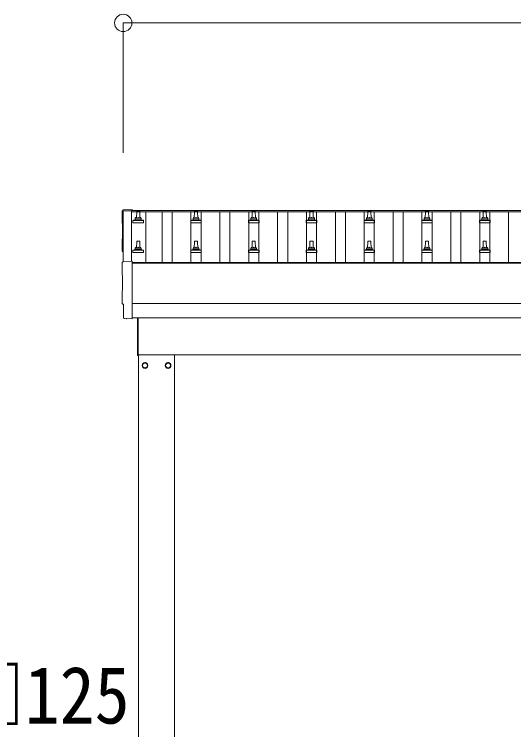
# Model space of a CAD drawing. Units: millimetres at full size, sheet at 1:60; details may follow other scales. Extents: x -16864 to 16864, y -11640 to 11640.
# Drawn here: x -11399 to -9670, y -5926 to -3448 of the extents above; entities that cross this region are included whole.
import ezdxf
from ezdxf.enums import TextEntityAlignment as Align

# ---------------------------------------------------------------- set-up
doc = ezdxf.new("R2010")
doc.units = ezdxf.units.MM
doc.header["$LTSCALE"] = 60
doc.header["$PDMODE"] = 32
doc.header["$PDSIZE"] = 60
for name, color, linetype, lineweight in [('0-2_TEXT1', 4, 'Continuous', 9), ('0-5_ELV2', 5, 'Continuous', 5), ('0-8_TABLE1', 6, 'Continuous', 9)]:
    doc.layers.add(name, color=color, linetype=linetype, lineweight=lineweight)
doc.styles.add('ＭＳ ゴシック', font='')
doc.styles.get('ＭＳ ゴシック').set_extended_font_data('MS Gothic')

msp = doc.modelspace()

# ---------------------------------------------------------------- linework, layer by layer
at = {"layer": '0-2_TEXT1'}
for p, q in [((-10992.98, -4128.36), (-10992.98, -4303.84)), ((-10992.98, -4128.36), (-5546.98, -4128.36)), ((-10992.98, -4131.95), (-5546.98, -4131.95)), ((-11022.55, -4305.39), (-10990.98, -4303.74)), ((-10990.98, -4303.74), (-10990.98, -4502.6)), ((-10990.98, -4307.97), (-5548.98, -4307.97)), ((-10990.98, -4309.86), (-5548.98, -4309.86)), ((-5548.98, -4449.75), (-10990.98, -4449.75)), ((-11010.62, -4502.6), (-11017.53, -4502.23)), ((-10990.98, -4499.57), (-5548.98, -4499.57)), ((-10971.98, -4629.97), (-10971.98, -4499.67)), ((-10969.98, -4499.67), (-10969.98, -4629.97)), ((-10969.98, -4629.97), (-10971.98, -4629.97)), ((-10969.98, -4627.47), (-5673.98, -4627.47)), ((-10968.98, -7627.47), (-10968.98, -4627.47)), ((-10843.98, -4627.47), (-10843.98, -7627.47)), ((-10937.89, -4664.22), (-10937.99, -4664.22)), ((-10937.89, -4664.72), (-10937.99, -4664.72)), ((-10875.08, -4664.22), (-10874.98, -4664.22)), ((-10875.08, -4664.72), (-10874.98, -4664.72))]:
    msp.add_line(p, q, dxfattribs=at)
for points in [[(-11022.55, -4125.96), (-10990.98, -4124.31), (-10990.98, -4128.36)], [(-11021.98, -4305.36), (-11021.98, -4129.32), (-10992.98, -4129.32)], [(-11020.37, -4499.24), (-11020.37, -4452.21), (-11020.97, -4452.21)], [(-11009.87, -4502.32), (-11009.21, -4501.69), (-10990.98, -4502.6)]]:
    msp.add_lwpolyline(points, dxfattribs=at)
for points in [[(-10946.48, -4654.66), (-10954.98, -4659.56), (-10954.98, -4669.38), (-10946.48, -4674.29), (-10937.98, -4669.38), (-10937.98, -4659.56)], [(-10866.48, -4654.66), (-10857.98, -4659.56), (-10857.98, -4669.38), (-10866.48, -4674.29), (-10874.98, -4669.38), (-10874.98, -4659.56)]]:
    msp.add_lwpolyline(points, close=True, dxfattribs=at)
for centre, radius in [((-10946.48, -4664.47), 10), ((-10946.48, -4664.47), 8.5), ((-10866.48, -4664.47), 10), ((-10866.48, -4664.47), 8.5)]:
    msp.add_circle(centre, radius, dxfattribs=at)
for centre, start, end in [((-10946.48, -4664.47), 111.25399, 128.74601), ((-10946.48, -4664.47), 51.25399, 68.74601), ((-10866.48, -4664.47), 111.25399, 128.74601), ((-10866.48, -4664.47), 51.25399, 68.74601), ((-10946.48, -4664.47), 171.25399, 188.74601), ((-10946.48, -4664.47), 231.25399, 248.74601), ((-10946.48, -4664.47), 291.25399, 308.74601), ((-10946.48, -4664.47), 1.66581, 8.74601), ((-10946.48, -4664.47), 351.25399, 358.33419), ((-10866.48, -4664.47), 171.25399, 178.33419), ((-10866.48, -4664.47), 181.66581, 188.74601), ((-10866.48, -4664.47), 231.25399, 248.74601), ((-10866.48, -4664.47), 291.25399, 308.74601), ((-10866.48, -4664.47), 351.25399, 8.74601)]:
    msp.add_arc(centre, 8.6, start, end, dxfattribs=at)
for centre, major_axis, ratio, start_param, end_param in [((-11022.4, -4128.95), (-3, 0), 0.99863, 4.7647489, 6.2979817), ((-15788.26, -4199.38), (4763.38, 0), 0.99863, 6.2686928, 6.2979817), ((-11020.97, -4268.38), (-4.41, 0), 0.99863, 6.2686928, 7.6252171), ((-11022.4, -4308.39), (-3, 0), 0.99863, 4.7647489, 6.2979817), ((-15788.26, -4378.81), (4763.38, 0), 0.99863, 6.2686928, 6.2979817), ((-11020.97, -4447.81), (-4.41, 0), 0.99863, 6.2686928, 7.8539816), ((-11017.37, -4499.23), (-2.18, -2.07), 0.9974, 5.5252311, 7.0411395), ((-11010.56, -4501.6), (-0.727, -0.69), 0.9974, 0.7579542, 1.5707963)]:
    msp.add_ellipse(centre, major_axis=major_axis, ratio=ratio, start_param=start_param, end_param=end_param, dxfattribs=at)
at = {"layer": '0-5_ELV2'}
for p, q in [((-10975.98, -4154.88), (-10975.26, -4131.35)), ((-10974.26, -4130.38), (-10965.71, -4130.38)), ((-10964.71, -4131.35), (-10963.98, -4154.88)), ((-10775.98, -4154.88), (-10775.26, -4131.35)), ((-10774.26, -4130.38), (-10765.71, -4130.38)), ((-10764.71, -4131.35), (-10763.98, -4154.88)), ((-10575.98, -4154.88), (-10575.26, -4131.35)), ((-10574.26, -4130.38), (-10565.71, -4130.38)), ((-10564.71, -4131.35), (-10563.98, -4154.88)), ((-10375.98, -4154.88), (-10375.26, -4131.35)), ((-10374.26, -4130.38), (-10365.71, -4130.38)), ((-10364.71, -4131.35), (-10363.98, -4154.88)), ((-10175.98, -4154.88), (-10175.26, -4131.35)), ((-10174.26, -4130.38), (-10165.71, -4130.38)), ((-10164.71, -4131.35), (-10163.98, -4154.88)), ((-9975.98, -4154.88), (-9975.26, -4131.35)), ((-9974.26, -4130.38), (-9965.71, -4130.38)), ((-9964.71, -4131.35), (-9963.98, -4154.88)), ((-9775.98, -4154.88), (-9775.26, -4131.35)), ((-9774.26, -4130.38), (-9765.71, -4130.38)), ((-9764.71, -4131.35), (-9763.98, -4154.88)), ((-10987.85, -4161.88), (-10952.12, -4161.88)), ((-10987.47, -4161.69), (-10980.75, -4160.06)), ((-10980.37, -4159.88), (-10959.6, -4159.88)), ((-10979.98, -4159.09), (-10979.98, -4154.88)), ((-10978.98, -4154.88), (-10960.98, -4154.88)), ((-10959.98, -4159.09), (-10959.98, -4154.88)), ((-10952.5, -4161.69), (-10959.22, -4160.06)), ((-10787.85, -4161.88), (-10752.12, -4161.88)), ((-10787.47, -4161.69), (-10780.75, -4160.06)), ((-10780.37, -4159.88), (-10759.6, -4159.88)), ((-10779.98, -4159.09), (-10779.98, -4154.88)), ((-10778.98, -4154.88), (-10760.98, -4154.88)), ((-10759.98, -4159.09), (-10759.98, -4154.88)), ((-10752.5, -4161.69), (-10759.22, -4160.06)), ((-10587.85, -4161.88), (-10552.12, -4161.88)), ((-10587.47, -4161.69), (-10580.75, -4160.06)), ((-10580.37, -4159.88), (-10559.6, -4159.88)), ((-10579.98, -4159.09), (-10579.98, -4154.88)), ((-10578.98, -4154.88), (-10560.98, -4154.88)), ((-10559.98, -4159.09), (-10559.98, -4154.88)), ((-10552.5, -4161.69), (-10559.22, -4160.06)), ((-10387.85, -4161.88), (-10352.12, -4161.88)), ((-10387.47, -4161.69), (-10380.75, -4160.06)), ((-10380.37, -4159.88), (-10359.6, -4159.88)), ((-10379.98, -4159.09), (-10379.98, -4154.88)), ((-10378.98, -4154.88), (-10360.98, -4154.88)), ((-10359.98, -4159.09), (-10359.98, -4154.88)), ((-10352.5, -4161.69), (-10359.22, -4160.06)), ((-10187.85, -4161.88), (-10152.12, -4161.88)), ((-10187.47, -4161.69), (-10180.75, -4160.06)), ((-10180.37, -4159.88), (-10159.6, -4159.88)), ((-10179.98, -4159.09), (-10179.98, -4154.88)), ((-10178.98, -4154.88), (-10160.98, -4154.88)), ((-10159.98, -4159.09), (-10159.98, -4154.88)), ((-10152.5, -4161.69), (-10159.22, -4160.06)), ((-9987.85, -4161.88), (-9952.12, -4161.88)), ((-9987.47, -4161.69), (-9980.75, -4160.06)), ((-9980.37, -4159.88), (-9959.6, -4159.88)), ((-9979.98, -4159.09), (-9979.98, -4154.88)), ((-9978.98, -4154.88), (-9960.98, -4154.88)), ((-9959.98, -4159.09), (-9959.98, -4154.88)), ((-9952.5, -4161.69), (-9959.22, -4160.06)), ((-9787.85, -4161.88), (-9752.12, -4161.88)), ((-9787.47, -4161.69), (-9780.75, -4160.06)), ((-9780.37, -4159.88), (-9759.6, -4159.88)), ((-9779.98, -4159.09), (-9779.98, -4154.88)), ((-9778.98, -4154.88), (-9760.98, -4154.88)), ((-9759.98, -4159.09), (-9759.98, -4154.88)), ((-9752.5, -4161.69), (-9759.22, -4160.06)), ((-10988.23, -4170.38), (-10988.23, -4162.66)), ((-10951.73, -4170.38), (-10988.23, -4170.38)), ((-10951.73, -4170.38), (-10951.73, -4162.66)), ((-10788.23, -4170.38), (-10788.23, -4162.66)), ((-10751.73, -4170.38), (-10788.23, -4170.38)), ((-10751.73, -4170.38), (-10751.73, -4162.66)), ((-10588.23, -4170.38), (-10588.23, -4162.66)), ((-10551.73, -4170.38), (-10588.23, -4170.38)), ((-10551.73, -4170.38), (-10551.73, -4162.66)), ((-10388.23, -4170.38), (-10388.23, -4162.66)), ((-10351.73, -4170.38), (-10388.23, -4170.38)), ((-10351.73, -4170.38), (-10351.73, -4162.66)), ((-10188.23, -4170.38), (-10188.23, -4162.66)), ((-10151.73, -4170.38), (-10188.23, -4170.38)), ((-10151.73, -4170.38), (-10151.73, -4162.66)), ((-9988.23, -4170.38), (-9988.23, -4162.66)), ((-9951.73, -4170.38), (-9988.23, -4170.38)), ((-9951.73, -4170.38), (-9951.73, -4162.66)), ((-9788.23, -4170.38), (-9788.23, -4162.66)), ((-9751.73, -4170.38), (-9788.23, -4170.38)), ((-9751.73, -4170.38), (-9751.73, -4162.66)), ((-10975.98, -4258.21), (-10975.26, -4234.69)), ((-10974.26, -4233.71), (-10965.71, -4233.71)), ((-10964.71, -4234.69), (-10963.98, -4258.21)), ((-10775.98, -4258.21), (-10775.26, -4234.69)), ((-10774.26, -4233.71), (-10765.71, -4233.71)), ((-10764.71, -4234.69), (-10763.98, -4258.21)), ((-10575.98, -4258.21), (-10575.26, -4234.69)), ((-10574.26, -4233.71), (-10565.71, -4233.71)), ((-10564.71, -4234.69), (-10563.98, -4258.21)), ((-10375.98, -4258.21), (-10375.26, -4234.69)), ((-10374.26, -4233.71), (-10365.71, -4233.71)), ((-10364.71, -4234.69), (-10363.98, -4258.21)), ((-10175.98, -4258.21), (-10175.26, -4234.69)), ((-10174.26, -4233.71), (-10165.71, -4233.71)), ((-10164.71, -4234.69), (-10163.98, -4258.21)), ((-9975.98, -4258.21), (-9975.26, -4234.69)), ((-9974.26, -4233.71), (-9965.71, -4233.71)), ((-9964.71, -4234.69), (-9963.98, -4258.21)), ((-9775.98, -4258.21), (-9775.26, -4234.69)), ((-9774.26, -4233.71), (-9765.71, -4233.71)), ((-9764.71, -4234.69), (-9763.98, -4258.21)), ((-10979.98, -4262.42), (-10979.98, -4258.21)), ((-10978.98, -4258.21), (-10960.98, -4258.21)), ((-10959.98, -4262.42), (-10959.98, -4258.21)), ((-10779.98, -4262.42), (-10779.98, -4258.21)), ((-10778.98, -4258.21), (-10760.98, -4258.21)), ((-10759.98, -4262.42), (-10759.98, -4258.21)), ((-10579.98, -4262.42), (-10579.98, -4258.21)), ((-10578.98, -4258.21), (-10560.98, -4258.21)), ((-10559.98, -4262.42), (-10559.98, -4258.21)), ((-10379.98, -4262.42), (-10379.98, -4258.21)), ((-10378.98, -4258.21), (-10360.98, -4258.21)), ((-10359.98, -4262.42), (-10359.98, -4258.21)), ((-10179.98, -4262.42), (-10179.98, -4258.21)), ((-10178.98, -4258.21), (-10160.98, -4258.21)), ((-10159.98, -4262.42), (-10159.98, -4258.21)), ((-9979.98, -4262.42), (-9979.98, -4258.21)), ((-9978.98, -4258.21), (-9960.98, -4258.21)), ((-9959.98, -4262.42), (-9959.98, -4258.21)), ((-9779.98, -4262.42), (-9779.98, -4258.21)), ((-9778.98, -4258.21), (-9760.98, -4258.21)), ((-9759.98, -4262.42), (-9759.98, -4258.21)), ((-10988.23, -4273.71), (-10988.23, -4266)), ((-10951.73, -4273.71), (-10988.23, -4273.71)), ((-10987.85, -4265.21), (-10952.12, -4265.21)), ((-10987.47, -4265.02), (-10980.75, -4263.4)), ((-10980.37, -4263.21), (-10959.6, -4263.21)), ((-10952.5, -4265.02), (-10959.22, -4263.4)), ((-10951.73, -4273.71), (-10951.73, -4266)), ((-10788.23, -4273.71), (-10788.23, -4266)), ((-10751.73, -4273.71), (-10788.23, -4273.71)), ((-10787.85, -4265.21), (-10752.12, -4265.21)), ((-10787.47, -4265.02), (-10780.75, -4263.4)), ((-10780.37, -4263.21), (-10759.6, -4263.21)), ((-10752.5, -4265.02), (-10759.22, -4263.4)), ((-10751.73, -4273.71), (-10751.73, -4266)), ((-10588.23, -4273.71), (-10588.23, -4266)), ((-10551.73, -4273.71), (-10588.23, -4273.71)), ((-10587.85, -4265.21), (-10552.12, -4265.21)), ((-10587.47, -4265.02), (-10580.75, -4263.4)), ((-10580.37, -4263.21), (-10559.6, -4263.21)), ((-10552.5, -4265.02), (-10559.22, -4263.4)), ((-10551.73, -4273.71), (-10551.73, -4266)), ((-10388.23, -4273.71), (-10388.23, -4266)), ((-10351.73, -4273.71), (-10388.23, -4273.71)), ((-10387.85, -4265.21), (-10352.12, -4265.21)), ((-10387.47, -4265.02), (-10380.75, -4263.4)), ((-10380.37, -4263.21), (-10359.6, -4263.21)), ((-10352.5, -4265.02), (-10359.22, -4263.4)), ((-10351.73, -4273.71), (-10351.73, -4266)), ((-10188.23, -4273.71), (-10188.23, -4266)), ((-10151.73, -4273.71), (-10188.23, -4273.71)), ((-10187.85, -4265.21), (-10152.12, -4265.21)), ((-10187.47, -4265.02), (-10180.75, -4263.4)), ((-10180.37, -4263.21), (-10159.6, -4263.21)), ((-10152.5, -4265.02), (-10159.22, -4263.4)), ((-10151.73, -4273.71), (-10151.73, -4266)), ((-9988.23, -4273.71), (-9988.23, -4266)), ((-9951.73, -4273.71), (-9988.23, -4273.71)), ((-9987.85, -4265.21), (-9952.12, -4265.21)), ((-9987.47, -4265.02), (-9980.75, -4263.4)), ((-9980.37, -4263.21), (-9959.6, -4263.21)), ((-9952.5, -4265.02), (-9959.22, -4263.4)), ((-9951.73, -4273.71), (-9951.73, -4266)), ((-9788.23, -4273.71), (-9788.23, -4266)), ((-9751.73, -4273.71), (-9788.23, -4273.71)), ((-9787.85, -4265.21), (-9752.12, -4265.21)), ((-9787.47, -4265.02), (-9780.75, -4263.4)), ((-9780.37, -4263.21), (-9759.6, -4263.21)), ((-9752.5, -4265.02), (-9759.22, -4263.4)), ((-9751.73, -4273.71), (-9751.73, -4266))]:
    msp.add_line(p, q, dxfattribs=at)
at = {"layer": '0-5_ELV2', "color": 4, "lineweight": 9}
for p, q in [((-10943.48, -4131.95), (-10943.48, -4307.97)), ((-10887.48, -4307.97), (-10887.48, -4131.95)), ((-10852.48, -4307.97), (-10852.48, -4131.95)), ((-10787.48, -4307.97), (-10787.48, -4131.95)), ((-10752.48, -4307.97), (-10752.48, -4131.95)), ((-10687.48, -4307.97), (-10687.48, -4131.95)), ((-10652.48, -4307.97), (-10652.48, -4131.95)), ((-10587.48, -4307.97), (-10587.48, -4131.95)), ((-10552.48, -4307.97), (-10552.48, -4131.95)), ((-10487.48, -4307.97), (-10487.48, -4131.95)), ((-10452.48, -4307.97), (-10452.48, -4131.95)), ((-10387.48, -4307.97), (-10387.48, -4131.95)), ((-10352.48, -4307.97), (-10352.48, -4131.95)), ((-10287.48, -4307.97), (-10287.48, -4131.95)), ((-10252.48, -4307.97), (-10252.48, -4131.95)), ((-10187.48, -4307.97), (-10187.48, -4131.95)), ((-10152.48, -4307.97), (-10152.48, -4131.95)), ((-10087.48, -4307.97), (-10087.48, -4131.95)), ((-10052.48, -4307.97), (-10052.48, -4131.95)), ((-9987.48, -4307.97), (-9987.48, -4131.95)), ((-9952.48, -4307.97), (-9952.48, -4131.95)), ((-9887.48, -4307.97), (-9887.48, -4131.95)), ((-9852.48, -4307.97), (-9852.48, -4131.95)), ((-9787.48, -4307.97), (-9787.48, -4131.95)), ((-9752.48, -4307.97), (-9752.48, -4131.95)), ((-9687.48, -4307.97), (-9687.48, -4131.95))]:
    msp.add_line(p, q, dxfattribs=at)
at = {"layer": '0-5_ELV2'}
for centre, radius, start, end in [((-10974.26, -4131.38), 1, 90, 178.60509), ((-10965.71, -4131.38), 1, 1.39491, 90), ((-10774.26, -4131.38), 1, 90, 178.60509), ((-10765.71, -4131.38), 1, 1.39491, 90), ((-10574.26, -4131.38), 1, 90, 178.60509), ((-10565.71, -4131.38), 1, 1.39491, 90), ((-10374.26, -4131.38), 1, 90, 178.60509), ((-10365.71, -4131.38), 1, 1.39491, 90), ((-10174.26, -4131.38), 1, 90, 178.60509), ((-10165.71, -4131.38), 1, 1.39491, 90), ((-9974.26, -4131.38), 1, 90, 178.60509), ((-9965.71, -4131.38), 1, 1.39491, 90), ((-9774.26, -4131.38), 1, 90, 178.60509), ((-9765.71, -4131.38), 1, 1.39491, 90), ((-10987.23, -4162.66), 1, 103.62699, 180), ((-10980.98, -4159.09), 1, 283.62699, 0), ((-10975.9, -4155.51), 4.13, 90, 171.17633), ((-10978.98, -4155.88), 1, 90, 180), ((-10966.65, -4154.88), 4.83, 133.60282, 180), ((-10973.32, -4154.88), 4.83, 0, 46.39718), ((-10964.07, -4155.51), 4.13, 8.82367, 90), ((-10960.98, -4155.88), 1, 0, 90), ((-10958.98, -4159.09), 1, 180, 256.37301), ((-10952.73, -4162.66), 1, 0, 76.37301), ((-10787.23, -4162.66), 1, 103.62699, 180), ((-10780.98, -4159.09), 1, 283.62699, 0), ((-10775.9, -4155.51), 4.13, 90, 171.17633), ((-10778.98, -4155.88), 1, 90, 180), ((-10766.65, -4154.88), 4.83, 133.60282, 180), ((-10773.32, -4154.88), 4.83, 0, 46.39718), ((-10764.07, -4155.51), 4.13, 8.82367, 90), ((-10760.98, -4155.88), 1, 0, 90), ((-10758.98, -4159.09), 1, 180, 256.37301), ((-10752.73, -4162.66), 1, 0, 76.37301), ((-10587.23, -4162.66), 1, 103.62699, 180), ((-10580.98, -4159.09), 1, 283.62699, 0), ((-10575.9, -4155.51), 4.13, 90, 171.17633), ((-10578.98, -4155.88), 1, 90, 180), ((-10566.65, -4154.88), 4.83, 133.60282, 180), ((-10573.32, -4154.88), 4.83, 0, 46.39718), ((-10564.07, -4155.51), 4.13, 8.82367, 90), ((-10560.98, -4155.88), 1, 0, 90), ((-10558.98, -4159.09), 1, 180, 256.37301), ((-10552.73, -4162.66), 1, 0, 76.37301), ((-10387.23, -4162.66), 1, 103.62699, 180), ((-10380.98, -4159.09), 1, 283.62699, 0), ((-10375.9, -4155.51), 4.13, 90, 171.17633), ((-10378.98, -4155.88), 1, 90, 180), ((-10366.65, -4154.88), 4.83, 133.60282, 180), ((-10373.32, -4154.88), 4.83, 0, 46.39718), ((-10364.07, -4155.51), 4.13, 8.82367, 90), ((-10360.98, -4155.88), 1, 0, 90), ((-10358.98, -4159.09), 1, 180, 256.37301), ((-10352.73, -4162.66), 1, 0, 76.37301), ((-10187.23, -4162.66), 1, 103.62699, 180), ((-10180.98, -4159.09), 1, 283.62699, 0), ((-10175.9, -4155.51), 4.13, 90, 171.17633), ((-10178.98, -4155.88), 1, 90, 180), ((-10166.65, -4154.88), 4.83, 133.60282, 180), ((-10173.32, -4154.88), 4.83, 0, 46.39718), ((-10164.07, -4155.51), 4.13, 8.82367, 90), ((-10160.98, -4155.88), 1, 0, 90), ((-10158.98, -4159.09), 1, 180, 256.37301), ((-10152.73, -4162.66), 1, 0, 76.37301), ((-9987.23, -4162.66), 1, 103.62699, 180), ((-9980.98, -4159.09), 1, 283.62699, 0), ((-9975.9, -4155.51), 4.13, 90, 171.17633), ((-9978.98, -4155.88), 1, 90, 180), ((-9966.65, -4154.88), 4.83, 133.60282, 180), ((-9973.32, -4154.88), 4.83, 0, 46.39718), ((-9964.07, -4155.51), 4.13, 8.82367, 90), ((-9960.98, -4155.88), 1, 0, 90), ((-9958.98, -4159.09), 1, 180, 256.37301), ((-9952.73, -4162.66), 1, 0, 76.37301), ((-9787.23, -4162.66), 1, 103.62699, 180), ((-9780.98, -4159.09), 1, 283.62699, 0), ((-9775.9, -4155.51), 4.13, 90, 171.17633), ((-9778.98, -4155.88), 1, 90, 180), ((-9766.65, -4154.88), 4.83, 133.60282, 180), ((-9773.32, -4154.88), 4.83, 0, 46.39718), ((-9764.07, -4155.51), 4.13, 8.82367, 90), ((-9760.98, -4155.88), 1, 0, 90), ((-9758.98, -4159.09), 1, 180, 256.37301), ((-9752.73, -4162.66), 1, 0, 76.37301), ((-10974.26, -4234.71), 1, 90, 178.60509), ((-10965.71, -4234.71), 1, 1.39491, 90), ((-10774.26, -4234.71), 1, 90, 178.60509), ((-10765.71, -4234.71), 1, 1.39491, 90), ((-10574.26, -4234.71), 1, 90, 178.60509), ((-10565.71, -4234.71), 1, 1.39491, 90), ((-10374.26, -4234.71), 1, 90, 178.60509), ((-10365.71, -4234.71), 1, 1.39491, 90), ((-10174.26, -4234.71), 1, 90, 178.60509), ((-10165.71, -4234.71), 1, 1.39491, 90), ((-9974.26, -4234.71), 1, 90, 178.60509), ((-9965.71, -4234.71), 1, 1.39491, 90), ((-9774.26, -4234.71), 1, 90, 178.60509), ((-9765.71, -4234.71), 1, 1.39491, 90), ((-10975.9, -4258.84), 4.13, 90, 171.17633), ((-10978.98, -4259.21), 1, 90, 180), ((-10966.65, -4258.21), 4.83, 133.60282, 180), ((-10973.32, -4258.21), 4.83, 0, 46.39718), ((-10964.07, -4258.84), 4.13, 8.82367, 90), ((-10960.98, -4259.21), 1, 0, 90), ((-10775.9, -4258.84), 4.13, 90, 171.17633), ((-10778.98, -4259.21), 1, 90, 180), ((-10766.65, -4258.21), 4.83, 133.60282, 180), ((-10773.32, -4258.21), 4.83, 0, 46.39718), ((-10764.07, -4258.84), 4.13, 8.82367, 90), ((-10760.98, -4259.21), 1, 0, 90), ((-10575.9, -4258.84), 4.13, 90, 171.17633), ((-10578.98, -4259.21), 1, 90, 180), ((-10566.65, -4258.21), 4.83, 133.60282, 180), ((-10573.32, -4258.21), 4.83, 0, 46.39718), ((-10564.07, -4258.84), 4.13, 8.82367, 90), ((-10560.98, -4259.21), 1, 0, 90), ((-10375.9, -4258.84), 4.13, 90, 171.17633), ((-10378.98, -4259.21), 1, 90, 180), ((-10366.65, -4258.21), 4.83, 133.60282, 180), ((-10373.32, -4258.21), 4.83, 0, 46.39718), ((-10364.07, -4258.84), 4.13, 8.82367, 90), ((-10360.98, -4259.21), 1, 0, 90), ((-10175.9, -4258.84), 4.13, 90, 171.17633), ((-10178.98, -4259.21), 1, 90, 180), ((-10166.65, -4258.21), 4.83, 133.60282, 180), ((-10173.32, -4258.21), 4.83, 0, 46.39718), ((-10164.07, -4258.84), 4.13, 8.82367, 90), ((-10160.98, -4259.21), 1, 0, 90), ((-9975.9, -4258.84), 4.13, 90, 171.17633), ((-9978.98, -4259.21), 1, 90, 180), ((-9966.65, -4258.21), 4.83, 133.60282, 180), ((-9973.32, -4258.21), 4.83, 0, 46.39718), ((-9964.07, -4258.84), 4.13, 8.82367, 90), ((-9960.98, -4259.21), 1, 0, 90), ((-9775.9, -4258.84), 4.13, 90, 171.17633), ((-9778.98, -4259.21), 1, 90, 180), ((-9766.65, -4258.21), 4.83, 133.60282, 180), ((-9773.32, -4258.21), 4.83, 0, 46.39718), ((-9764.07, -4258.84), 4.13, 8.82367, 90), ((-9760.98, -4259.21), 1, 0, 90), ((-10987.23, -4266), 1, 103.62699, 180), ((-10980.98, -4262.42), 1, 283.62699, 0), ((-10958.98, -4262.42), 1, 180, 256.37301), ((-10952.73, -4266), 1, 0, 76.37301), ((-10787.23, -4266), 1, 103.62699, 180), ((-10780.98, -4262.42), 1, 283.62699, 0), ((-10758.98, -4262.42), 1, 180, 256.37301), ((-10752.73, -4266), 1, 0, 76.37301), ((-10587.23, -4266), 1, 103.62699, 180), ((-10580.98, -4262.42), 1, 283.62699, 0), ((-10558.98, -4262.42), 1, 180, 256.37301), ((-10552.73, -4266), 1, 0, 76.37301), ((-10387.23, -4266), 1, 103.62699, 180), ((-10380.98, -4262.42), 1, 283.62699, 0), ((-10358.98, -4262.42), 1, 180, 256.37301), ((-10352.73, -4266), 1, 0, 76.37301), ((-10187.23, -4266), 1, 103.62699, 180), ((-10180.98, -4262.42), 1, 283.62699, 0), ((-10158.98, -4262.42), 1, 180, 256.37301), ((-10152.73, -4266), 1, 0, 76.37301), ((-9987.23, -4266), 1, 103.62699, 180), ((-9980.98, -4262.42), 1, 283.62699, 0), ((-9958.98, -4262.42), 1, 180, 256.37301), ((-9952.73, -4266), 1, 0, 76.37301), ((-9787.23, -4266), 1, 103.62699, 180), ((-9780.98, -4262.42), 1, 283.62699, 0), ((-9758.98, -4262.42), 1, 180, 256.37301), ((-9752.73, -4266), 1, 0, 76.37301)]:
    msp.add_arc(centre, radius, start, end, dxfattribs=at)
at = {"layer": '0-8_TABLE1'}
for p, q in [((-11021.98, -3478.36), (-11021.98, -3928.36)), ((-5517.98, -3478.36), (-11021.98, -3478.36))]:
    msp.add_line(p, q, dxfattribs=at)
msp.add_point((-11021.98, -3478.36), dxfattribs=at)

# ---------------------------------------------------------------- texts
at = {"layer": '0-8_TABLE1', "color": 7, "style": 'ＭＳ ゴシック', "width": 0.9}
msp.add_text('□125', height=197.9, dxfattribs=at).set_placement((-11606.16, -5963.94), align=Align.BOTTOM_LEFT)

doc.saveas('drawing.dxf')
